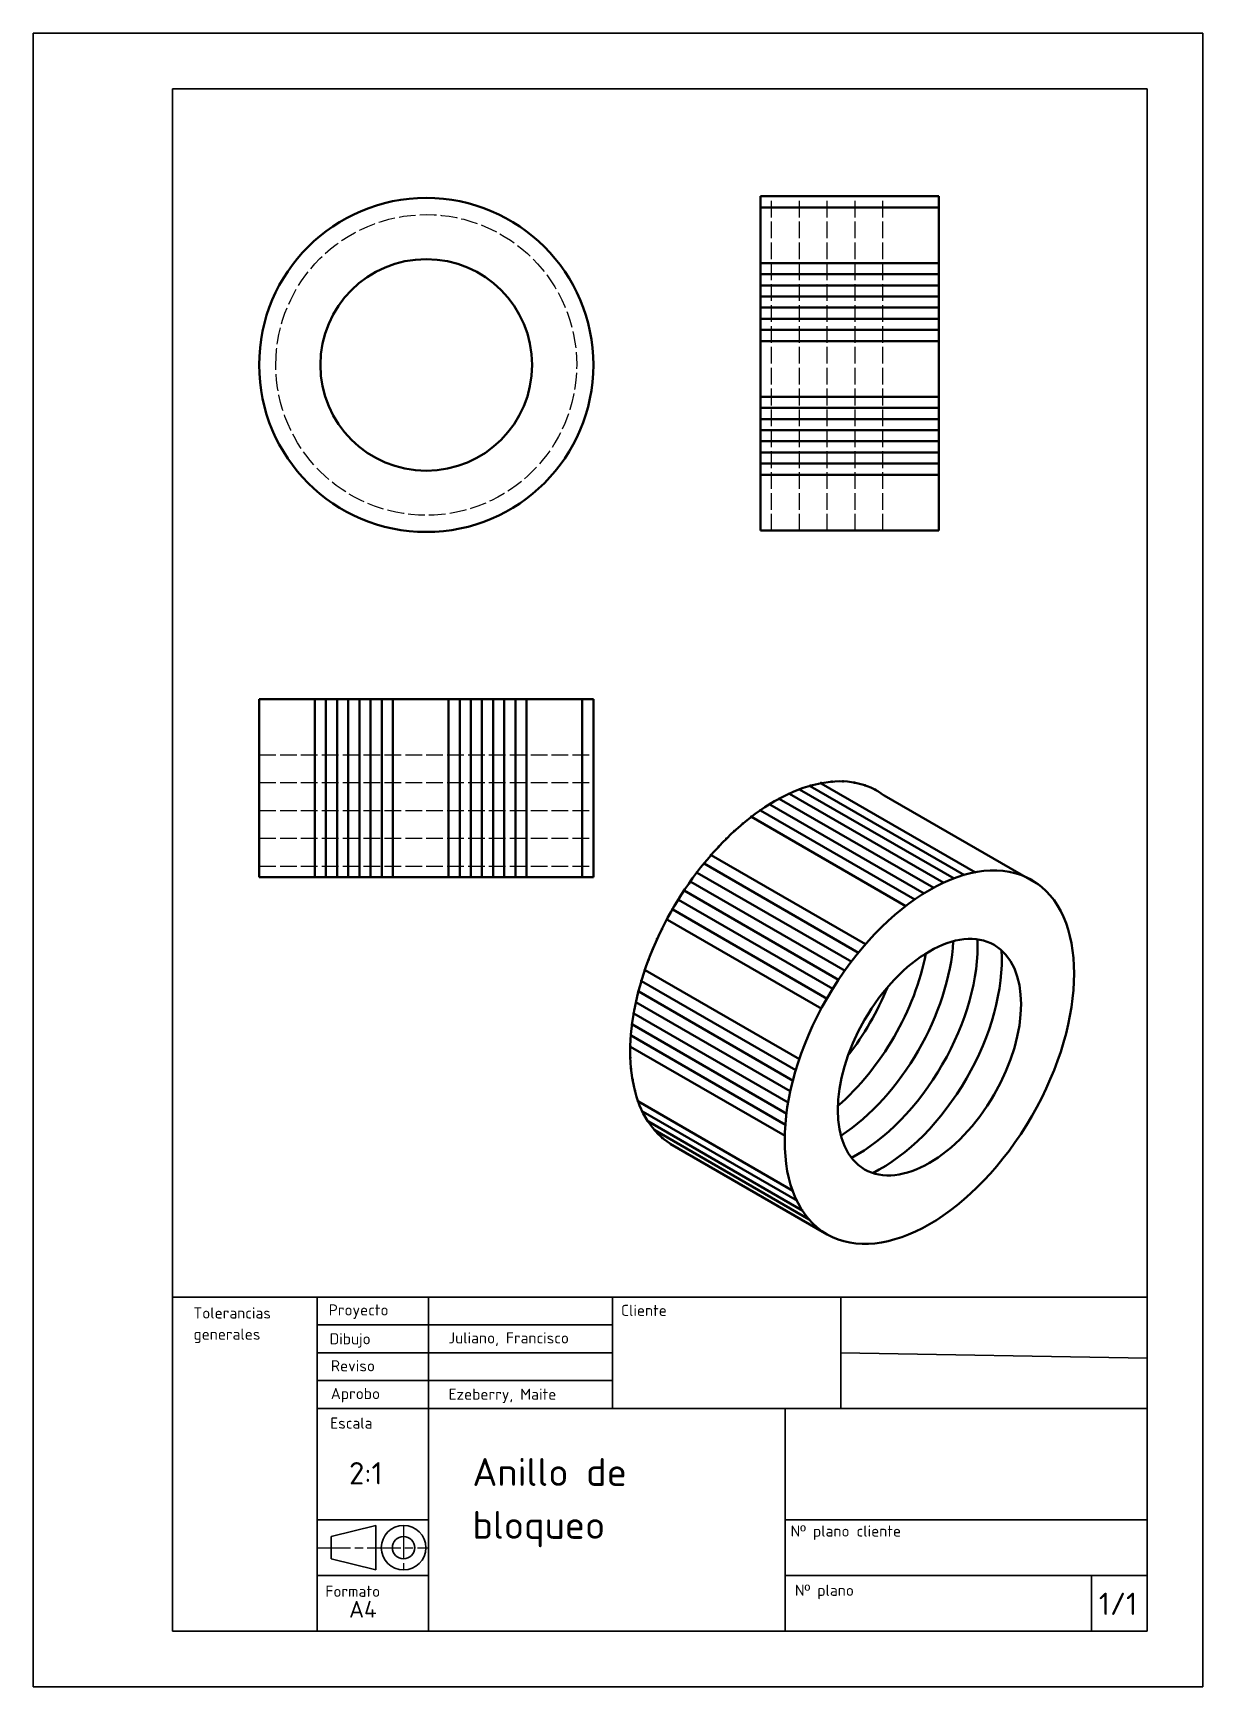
# Model space of a CAD drawing. Header units: millimetres. Extents: x 2667 to 2877, y 1860 to 2157.
import ezdxf

# ---------------------------------------------------------------- set-up
doc = ezdxf.new("R2010")
doc.units = ezdxf.units.MM
doc.header["$LTSCALE"] = 0.25
doc.linetypes.add('ACAD_ISO02W100', pattern=[15, 12, -3])
doc.linetypes.add('ACAD_ISO08W100', pattern=[36, 24, -3, 6, -3])
doc.layers.get('0').update_dxf_attribs({"lineweight": 50})
doc.layers.get('Defpoints').update_dxf_attribs({"lineweight": 35})
doc.layers.add('Capa1', color=7, linetype='Continuous', lineweight=35)
doc.layers.add('capaCotas', color=7, linetype='Continuous', lineweight=25)
doc.styles.get("Standard").update_dxf_attribs({"font": 'isocpeur.ttf', "height": 2})

msp = doc.modelspace()

# ---------------------------------------------------------------- linework, layer by layer
at = {"lineweight": 50}
for p, q in [((2797.32, 2098.19), (2797.32, 2128.19)), ((2797.32, 2128.19), (2829.32, 2128.19)), ((2829.32, 2128.19), (2829.32, 2068.19)), ((2829.32, 2128.19), (2829.32, 2126.19)), ((2829.32, 2126.19), (2797.32, 2126.19)), ((2829.32, 2116.19), (2797.32, 2116.19)), ((2797.32, 2114.19), (2829.32, 2114.19)), ((2797.32, 2112.19), (2829.32, 2112.19)), ((2829.32, 2110.19), (2797.32, 2110.19)), ((2797.32, 2108.19), (2829.32, 2108.19)), ((2797.32, 2106.19), (2829.32, 2106.19)), ((2797.32, 2102.19), (2797.32, 2104.19)), ((2797.32, 2104.19), (2829.32, 2104.19)), ((2797.32, 2092.19), (2797.32, 2102.19)), ((2797.32, 2102.19), (2829.32, 2102.19)), ((2797.32, 2068.19), (2797.32, 2098.19)), ((2797.32, 2090.19), (2797.32, 2092.19)), ((2797.32, 2092.19), (2829.32, 2092.19)), ((2829.32, 2090.19), (2797.32, 2090.19)), ((2797.32, 2086.19), (2797.32, 2088.19)), ((2797.32, 2088.19), (2829.32, 2088.19)), ((2829.32, 2088.19), (2829.32, 2090.19)), ((2797.32, 2084.19), (2797.32, 2086.19)), ((2797.32, 2086.19), (2829.32, 2086.19)), ((2829.32, 2084.19), (2797.32, 2084.19)), ((2797.32, 2080.19), (2797.32, 2082.19)), ((2797.32, 2082.19), (2829.32, 2082.19)), ((2829.32, 2082.19), (2829.32, 2084.19)), ((2797.32, 2078.19), (2797.32, 2080.19)), ((2797.32, 2080.19), (2829.32, 2080.19)), ((2797.32, 2078.19), (2829.32, 2078.19)), ((2829.32, 2068.19), (2797.32, 2068.19)), ((2707.32, 2037.9), (2737.32, 2037.9)), ((2707.32, 2037.9), (2707.32, 2027.9)), ((2717.32, 2037.9), (2717.32, 2005.9)), ((2717.32, 2037.9), (2719.32, 2037.9)), ((2719.32, 2037.9), (2719.32, 2005.9)), ((2719.32, 2037.9), (2721.32, 2037.9)), ((2721.32, 2037.9), (2721.32, 2005.9)), ((2723.32, 2005.9), (2723.32, 2037.9)), ((2723.32, 2037.9), (2725.32, 2037.9)), ((2725.32, 2037.9), (2725.32, 2005.9)), ((2725.32, 2037.9), (2727.32, 2037.9)), ((2727.32, 2037.9), (2727.32, 2005.9)), ((2729.32, 2005.9), (2729.32, 2037.9)), ((2729.32, 2037.9), (2731.32, 2037.9)), ((2731.32, 2037.9), (2731.32, 2005.9)), ((2731.32, 2037.9), (2741.32, 2037.9)), ((2737.32, 2037.9), (2767.32, 2037.9)), ((2741.32, 2037.9), (2741.32, 2005.9)), ((2741.32, 2037.9), (2743.32, 2037.9)), ((2743.32, 2037.9), (2743.32, 2005.9)), ((2745.32, 2037.9), (2745.32, 2005.9)), ((2747.32, 2037.9), (2747.32, 2005.9)), ((2749.32, 2005.9), (2749.32, 2037.9)), ((2751.32, 2037.9), (2751.32, 2005.9)), ((2753.32, 2037.9), (2753.32, 2005.9)), ((2755.32, 2005.9), (2755.32, 2037.9)), ((2767.32, 2037.9), (2765.32, 2037.9)), ((2765.32, 2037.9), (2765.32, 2005.9)), ((2767.32, 2037.9), (2767.32, 2005.9)), ((2707.32, 2027.9), (2707.32, 2022.9)), ((2707.32, 2022.9), (2707.32, 2017.9)), ((2808.2, 2022.74), (2835.91, 2006.74)), ((2800.7, 2019.97), (2828.41, 2003.97)), ((2802.51, 2020.88), (2830.22, 2004.88)), ((2804.35, 2021.65), (2832.06, 2005.65)), ((2806.24, 2022.28), (2833.95, 2006.28)), ((2847.24, 2004.59), (2819.53, 2020.59)), ((2707.32, 2017.9), (2707.32, 2012.9)), ((2795.72, 2016.73), (2823.43, 2000.73)), ((2797.3, 2017.88), (2825.01, 2001.88)), ((2798.99, 2018.98), (2826.7, 2002.98)), ((2707.32, 2012.9), (2707.32, 2007.9)), ((2707.32, 2007.9), (2707.32, 2005.9)), ((2787.21, 2008.35), (2814.93, 1992.35)), ((2788.45, 2009.88), (2816.16, 1993.88)), ((2767.32, 2005.9), (2707.32, 2005.9)), ((2721.32, 2005.9), (2723.32, 2005.9)), ((2727.32, 2005.9), (2729.32, 2005.9)), ((2784.81, 2005.07), (2812.52, 1989.07)), ((2785.98, 2006.71), (2813.69, 1990.71)), ((2782.58, 2001.85), (2810.29, 1985.85)), ((2783.64, 2003.49), (2811.35, 1987.49)), ((2781.58, 2000.09), (2809.3, 1984.09)), ((2780.64, 1998.25), (2808.35, 1982.25)), ((2775.94, 1987.23), (2803.66, 1971.23)), ((2776.59, 1989.22), (2804.3, 1973.22)), ((2775.47, 1985.36), (2803.19, 1969.36)), ((2774.58, 1981.45), (2802.29, 1965.45)), ((2774.95, 1983.48), (2802.66, 1967.48)), ((2774.33, 1979.43), (2802.04, 1963.43)), ((2774, 1975.47), (2801.72, 1959.47)), ((2774.11, 1977.45), (2801.82, 1961.45)), ((2775.41, 1965.6), (2803.12, 1949.6)), ((2776.24, 1963.76), (2803.95, 1947.76)), ((2777.21, 1962.01), (2804.92, 1946.01)), ((2778.36, 1960.46), (2806.08, 1944.46)), ((2808.84, 1942.01), (2781.13, 1958.01))]:
    msp.add_line(p, q, dxfattribs=at)
for centre, major_axis, ratio in [((2737.32, 2097.9), (-30, 0), 1), ((2737.32, 2097.9), (-19, 0), 1), ((2827.64, 1973.59), (-18.37, -31.82), 0.57735), ((2827.64, 1973.59), (-11.64, -20.15), 0.57735)]:
    msp.add_ellipse(centre, major_axis=major_axis, ratio=ratio, dxfattribs=at)
for centre, major_axis, start_param, end_param in [((2799.92, 1989.59), (-18.37, -31.82), 3.067701, 6.260358), ((2810.32, 1983.59), (-15.31, -26.52), 7.134825, 8.573138), ((2814.65, 1981.09), (-15.31, -26.52), 7.021667, 8.686297), ((2805.99, 1986.09), (-15.31, -26.52), 7.311534, 8.396429), ((2818.98, 1978.59), (-15.31, -26.52), 6.998951, 8.709013), ((2801.66, 1988.59), (-15.31, -26.52), 7.620985, 8.086978)]:
    msp.add_ellipse(centre, major_axis=major_axis, ratio=0.57735, start_param=start_param, end_param=end_param, dxfattribs=at)
for p in [(2808.18, 2022.81), (2810.16, 2023.08), (2812.16, 2023.12), (2814.15, 2022.91), (2800.71, 2020.03), (2802.5, 2020.93), (2804.34, 2021.71), (2806.24, 2022.34), (2816.08, 2022.41), (2817.92, 2021.62), (2795.7, 2016.75), (2797.31, 2017.93), (2798.98, 2019.03), (2792.64, 2014.18), (2794.14, 2015.5), (2789.79, 2011.37), (2791.19, 2012.8), (2787.16, 2008.36), (2788.45, 2009.89), (2784.74, 2005.17), (2785.93, 2006.78), (2782.53, 2001.84), (2783.61, 2003.52), (2781.51, 2000.12), (2779.62, 1996.59), (2780.54, 1998.37), (2777.97, 1992.95), (2778.77, 1994.79), (2777.23, 1991.09), (2775.95, 1987.31), (2776.55, 1989.21), (2775.41, 1985.38), (2774.56, 1981.47), (2774.95, 1983.43), (2774.27, 1979.49), (2773.95, 1975.51), (2774.06, 1977.51), (2773.96, 1973.51), (2774.09, 1971.51), (2774.35, 1969.53), (2774.77, 1967.57), (2775.35, 1965.66), (2776.12, 1963.82), (2777.1, 1962.08), (2778.3, 1960.48), (2779.72, 1959.07)]:
    msp.add_point(p, dxfattribs=at)
at = {"layer": 'Capa1'}
for p, q in [((2666.74, 2157.5), (2666.74, 1860.5)), ((2866.74, 2147.5), (2691.74, 2147.5)), ((2691.74, 2147.5), (2691.74, 1870.5)), ((2717.74, 1890.5), (2737.74, 1890.5)), ((2720.24, 1887.5), (2728.24, 1889.5)), ((2728.24, 1889.5), (2728.24, 1881.5)), ((2720.24, 1883.5), (2720.24, 1887.5)), ((2717.74, 1883.37), (2717.74, 1885.87)), ((2717.74, 1883.37), (2717.74, 1880.5)), ((2720.24, 1883.5), (2728.24, 1881.5)), ((2717.74, 1880.5), (2737.74, 1880.5)), ((2717.74, 1880.5), (2717.74, 1880.5)), ((2717.74, 1880.5), (2720.24, 1880.5)), ((2666.74, 1860.5), (2876.74, 1860.5))]:
    msp.add_line(p, q, dxfattribs=at)
at = {"layer": 'Capa1', "lineweight": 35}
for p, q in [((2876.74, 2157.5), (2876.74, 1860.5)), ((2866.74, 2147.5), (2866.74, 1870.5)), ((2691.74, 1930.5), (2866.74, 1930.5)), ((2717.74, 1920.5), (2717.74, 1930.5)), ((2737.74, 1920.5), (2737.74, 1930.5)), ((2770.74, 1925.5), (2770.74, 1930.5)), ((2811.74, 1920.5), (2811.74, 1930.5)), ((2811.74, 1930.5), (2811.74, 1910.5)), ((2717.74, 1925.5), (2760.74, 1925.5)), ((2760.74, 1925.5), (2770.74, 1925.5)), ((2770.74, 1920.5), (2770.74, 1925.5)), ((2717.74, 1920.5), (2760.74, 1920.5)), ((2717.74, 1920.5), (2717.74, 1870.5)), ((2737.74, 1920.5), (2737.74, 1870.5)), ((2760.74, 1920.5), (2770.74, 1920.5)), ((2770.74, 1915.5), (2770.74, 1920.5)), ((2811.74, 1920.5), (2866.73, 1919.53)), ((2717.74, 1915.5), (2760.74, 1915.5)), ((2760.74, 1915.5), (2770.74, 1915.5)), ((2770.74, 1915.5), (2770.74, 1910.5)), ((2717.74, 1910.5), (2760.74, 1910.5)), ((2760.74, 1910.5), (2801.74, 1910.5)), ((2801.74, 1910.5), (2866.74, 1910.5)), ((2801.74, 1910.5), (2801.74, 1870.5)), ((2801.74, 1890.5), (2866.74, 1890.5)), ((2801.74, 1880.5), (2866.74, 1880.5)), ((2856.74, 1870.5), (2856.74, 1880.5)), ((2691.74, 1870.5), (2866.74, 1870.5))]:
    msp.add_line(p, q, dxfattribs=at)
at = {"layer": 'Capa1'}
for radius in [4, 2]:
    msp.add_circle((2733.24, 1885.5), radius, dxfattribs=at)
at = {"layer": 'capaCotas', "color": 0, "linetype": 'ACAD_ISO02W100', "lineweight": 25}
for p, q in [((2799.3, 2068.14), (2799.3, 2128.14)), ((2804.3, 2068.14), (2804.3, 2128.14)), ((2809.3, 2068.14), (2809.3, 2128.14)), ((2814.3, 2068.14), (2814.3, 2128.14)), ((2819.3, 2068.14), (2819.3, 2128.14)), ((2829.32, 2128.19), (2819.32, 2128.19)), ((2707.32, 2027.9), (2767.32, 2027.9)), ((2707.32, 2022.9), (2767.32, 2022.9)), ((2707.32, 2017.9), (2767.32, 2017.9)), ((2707.32, 2012.9), (2767.32, 2012.9)), ((2707.32, 2007.9), (2767.32, 2007.9))]:
    msp.add_line(p, q, dxfattribs=at)
at = {"layer": 'capaCotas', "color": 0, "linetype": 'ACAD_ISO08W100', "lineweight": 25}
for p, q in [((2733.24, 1889.5), (2733.24, 1881.5)), ((2717.74, 1885.5), (2737.74, 1885.5))]:
    msp.add_line(p, q, dxfattribs=at)
at = {"layer": 'capaCotas', "color": 0, "linetype": 'ACAD_ISO02W100', "lineweight": 25}
msp.add_ellipse((2737.32, 2097.9), major_axis=(-27, 0), ratio=1, dxfattribs=at)
at = {"layer": 'Defpoints'}
msp.add_line((2876.74, 2157.5), (2666.74, 2157.5), dxfattribs=at)

# ---------------------------------------------------------------- texts
at = {"layer": 'Capa1', "lineweight": 35}
for s, height, p in [('Tolerancias', 2, (2695.53, 1926.65)), ('Proyecto', 2, (2719.8, 1927.2)), ('Cliente', 2, (2772.28, 1927.12)), ('generales', 2, (2695.53, 1922.85)), ('Dibujo', 2, (2719.97, 1922.02)), ('Juliano, Francisco', 2, (2741.29, 1922.18)), ('Reviso', 2, (2720.19, 1917.17)), ('Aprobo', 2, (2720.18, 1912.18)), ('Ezeberry, Maite', 2, (2741.32, 1912.06)), ('Escala ', 2, (2720.08, 1906.88)), ('2:1', 4, (2723.46, 1896.87)), ('Anillo de ', 5, (2745.6, 1896.59)), ('bloqueo', 5, (2745.6, 1887.09)), ('Nº plano cliente', 2, (2802.72, 1887.49)), ('Nº plano ', 2, (2803.5, 1876.85)), ('1/1', 4, (2858.06, 1873.42))]:
    msp.add_text(s, height=height, dxfattribs=at).set_placement(p)
at = {"layer": 'Capa1'}
for s, height, p in [('Formato', 2, (2719.21, 1876.67)), ('A4', 3, (2723.46, 1872.95))]:
    msp.add_text(s, height=height, dxfattribs=at).set_placement(p)

doc.saveas('drawing.dxf')
